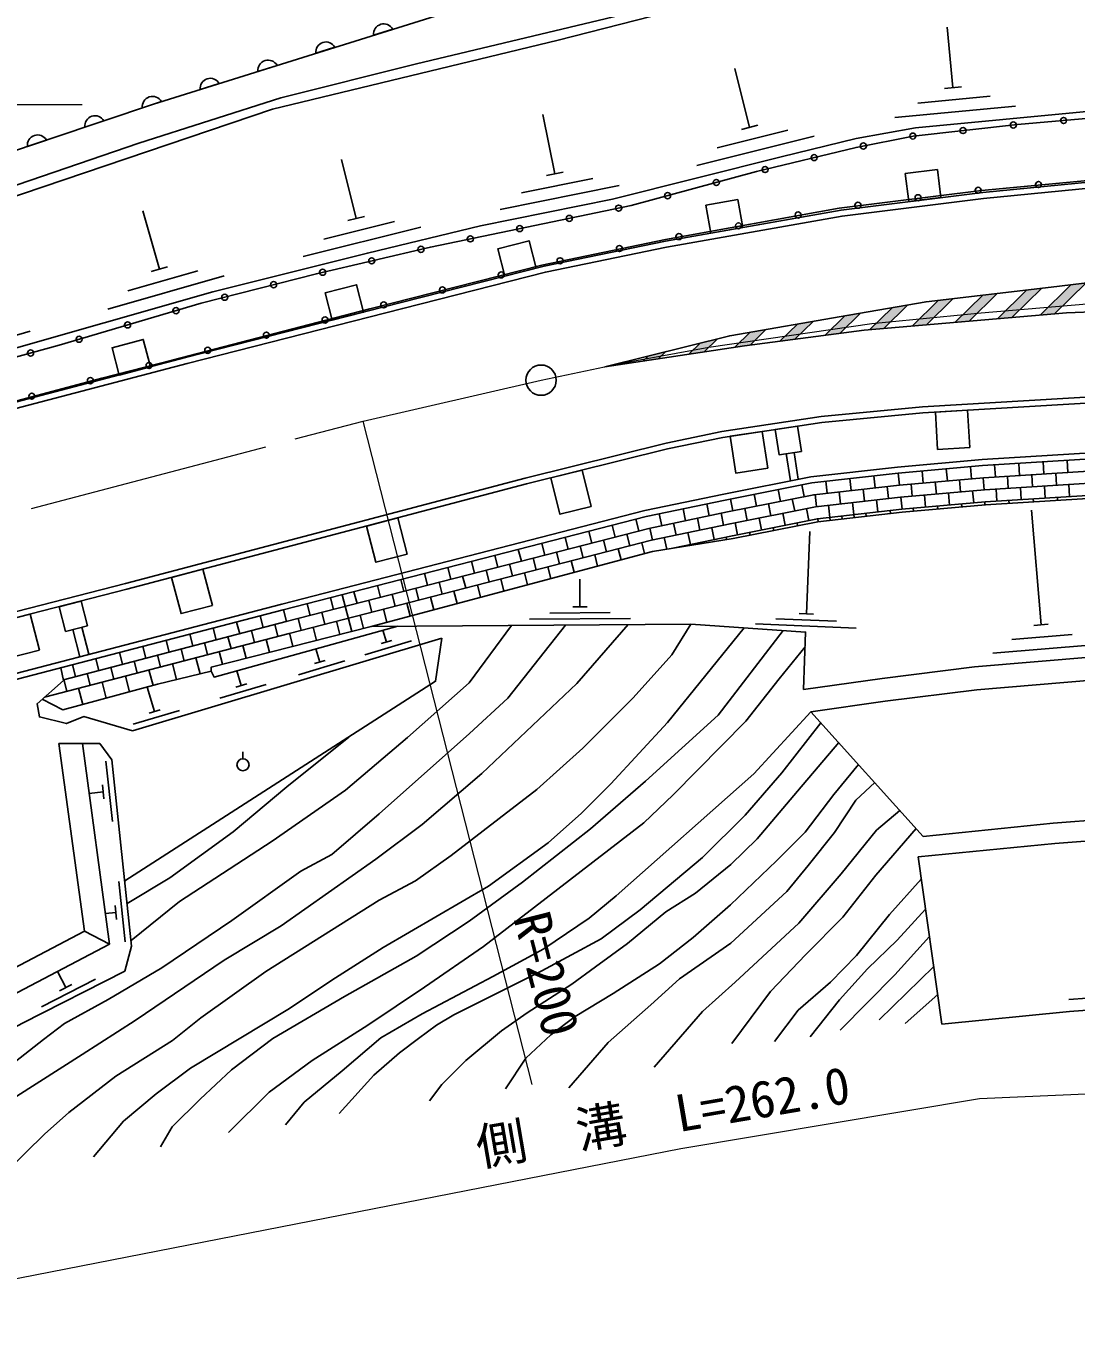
# Model space of a CAD drawing. Units: millimetres at full size, sheet at 1:1000; details may follow other scales. Extents: x 40000 to 680000, y 20000 to 380000.
# Drawn here: x 136492 to 188488, y 256551 to 320581 of the extents above; entities that cross this region are included whole.
import ezdxf
from ezdxf.enums import TextEntityAlignment as Align

# ---------------------------------------------------------------- set-up
doc = ezdxf.new("R2010")
doc.units = ezdxf.units.MM
doc.header["$LTSCALE"] = 1000
doc.linetypes.add('CHAIN', pattern=[18.5, 12, -1.5, 3.5, -1.5])
for name, color, linetype, lineweight in [('M-BGD', 7, 'Continuous', 25), ('M-BMK', 2, 'CHAIN', 13), ('M-BMK-SRVR', 3, 'Continuous', 25), ('M-STR-HTXT', 7, 'Continuous', 13), ('M-STR-STRC', 7, 'Continuous', 25)]:
    doc.layers.add(name, color=color, linetype=linetype, lineweight=lineweight)
doc.styles.add('ＭＳ ゴシック', font='')
doc.styles.get('ＭＳ ゴシック').set_extended_font_data('MS Gothic')

msp = doc.modelspace()

# ---------------------------------------------------------------- hatches: boundary and pattern name
at = {"layer": 'M-STR-STRC'}
for points in [[(186784, 307596), (186054, 307510), (184598, 306081), (185302, 306142)], [(188977, 307857), (188245, 307770), (186712, 306265), (187416, 306326)], [(180155, 306765), (179374, 306629), (178256, 305532), (178960, 305593)], [(182404, 307081), (181674, 306995), (180370, 305715), (181074, 305776)], [(184594, 307339), (183864, 307253), (182484, 305898), (183188, 305959)], [(177811, 306356), (177243, 306257), (177030, 306220), (176047, 305256), (176788, 305352)], [(173134, 305549), (172355, 305415), (171593, 304667), (172069, 304739), (172345, 304774)], [(175472, 305952), (174692, 305817), (173826, 304967), (174566, 305063)], [(170739, 305090), (169878, 304875), (169316, 304324), (170075, 304438)], [(168156, 304446), (167294, 304231), (167040, 303981), (167799, 304095)]]:
    msp.add_hatch(color=256, dxfattribs=at).paths.add_polyline_path(points)

# ---------------------------------------------------------------- linework, layer by layer
at = {"layer": 'M-BGD'}
for p, q in [((153707, 320121), (154652, 320417)), ((182388, 317523), (182103, 320509)), ((150845, 319223), (151790, 319519)), ((147982, 318325), (148927, 318621)), ((172323, 315555), (171593, 318465)), ((145120, 317427), (146065, 317723)), ((180653, 316755), (184237, 317096)), ((181970, 317483), (182806, 317563)), ((142261, 316518), (143200, 316833)), ((179516, 316043), (185488, 316613)), ((139416, 315564), (140356, 315879)), ((162680, 313254), (162086, 316195)), ((169706, 313661), (175525, 315122)), ((170724, 314535), (174215, 315411)), ((171916, 315453), (172731, 315657)), ((136572, 314610), (137512, 314925)), ((152846, 311046), (152120, 313957)), ((162269, 313171), (163092, 313338)), ((159977, 311484), (165858, 312672)), ((161035, 312310), (164563, 313023)), ((143103, 308538), (142279, 311422)), ((150225, 309156), (156047, 310607)), ((151244, 310028), (154737, 310899)), ((152438, 310944), (153253, 311147)), ((142699, 308422), (143507, 308653)), ((140548, 306559), (146317, 308208)), ((141537, 307466), (144999, 308455)), ((130933, 303811), (136702, 305460)), ((174340, 298053), (174135, 299402)), ((174733, 298132), (174531, 299462)), ((188084, 298472), (188046, 299071)), ((179737, 297839), (179671, 298435)), ((180919, 297944), (180866, 298542)), ((182115, 298051), (182061, 298649)), ((183310, 298158), (183257, 298755)), ((184491, 298247), (184453, 298846)), ((185688, 298322), (185651, 298921)), ((186886, 298397), (186848, 298996)), ((187522, 297836), (187485, 298435)), ((175025, 297272), (174907, 297860)), ((176159, 297440), (176093, 298037)), ((177352, 297573), (177286, 298169)), ((178545, 297706), (178478, 298302)), ((179207, 297176), (179141, 297772)), ((180375, 297293), (180322, 297891)), ((181570, 297400), (181517, 297998)), ((182766, 297507), (182712, 298104)), ((183929, 297610), (183892, 298210)), ((185127, 297686), (185089, 298285)), ((186325, 297761), (186287, 298360)), ((186961, 297200), (186923, 297798)), ((188159, 297275), (188121, 297873)), ((171495, 296566), (171377, 297155)), ((172671, 296802), (172554, 297390)), ((173848, 297037), (173730, 297625)), ((174554, 296566), (174436, 297154)), ((175629, 296778), (175563, 297374)), ((176822, 296910), (176756, 297507)), ((178015, 297043), (177948, 297640)), ((178677, 296513), (178611, 297110)), ((179870, 296646), (179804, 297242)), ((181026, 296749), (180973, 297347)), ((182221, 296856), (182168, 297453)), ((183417, 296962), (183363, 297560)), ((184566, 297050), (184528, 297648)), ((185763, 297125), (185726, 297723)), ((186371, 297014), (186362, 297162)), ((187569, 297089), (187560, 297237)), ((169150, 296080), (169027, 296667)), ((170324, 296325), (170202, 296912)), ((172201, 296096), (172083, 296684)), ((173377, 296331), (173260, 296919)), ((175260, 296095), (175142, 296684)), ((176309, 296100), (176226, 296844)), ((177501, 296233), (177418, 296977)), ((179290, 296432), (179274, 296580)), ((180442, 296548), (180428, 296696)), ((181637, 296655), (181624, 296802)), ((182832, 296761), (182819, 296909)), ((183976, 296863), (183967, 297011)), ((185174, 296939), (185164, 297087)), ((186750, 290923), (186275, 296608)), ((165670, 295273), (165521, 295854)), ((166833, 295572), (166683, 296153)), ((167975, 295835), (167852, 296422)), ((168685, 295370), (168562, 295957)), ((169859, 295615), (169737, 296202)), ((171034, 295860), (170912, 296447)), ((171730, 295390), (171612, 295978)), ((172907, 295625), (172789, 296213)), ((174083, 295860), (173966, 296448)), ((174701, 295832), (174672, 295978)), ((175712, 296034), (175696, 296181)), ((176905, 296167), (176888, 296314)), ((178097, 296300), (178081, 296447)), ((163346, 294675), (163197, 295257)), ((164508, 294974), (164359, 295555)), ((166401, 294841), (166251, 295422)), ((167510, 295125), (167387, 295712)), ((168217, 294675), (168097, 295247)), ((169394, 294905), (169272, 295492)), ((170569, 295150), (170447, 295737)), ((171184, 295143), (171157, 295272)), ((172347, 295362), (172318, 295507)), ((173524, 295597), (173495, 295743)), ((175133, 291465), (175311, 295547)), ((161022, 294078), (160872, 294659)), ((162184, 294377), (162034, 294958)), ((164077, 294244), (163927, 294825)), ((165239, 294543), (165089, 295124)), ((165960, 294148), (165820, 294692)), ((167119, 294458), (166982, 294991)), ((168810, 294768), (168807, 294782)), ((169997, 294955), (169982, 295027)), ((158697, 293480), (158548, 294061)), ((159859, 293779), (159710, 294360)), ((160590, 293347), (160441, 293928)), ((161752, 293646), (161603, 294227)), ((162914, 293945), (162765, 294526)), ((163641, 293529), (163495, 294094)), ((164800, 293839), (164658, 294393)), ((156373, 292882), (156223, 293463)), ((157535, 293181), (157386, 293762)), ((158266, 292750), (158116, 293331)), ((159428, 293048), (159278, 293629)), ((161322, 292911), (161171, 293497)), ((162481, 293220), (162333, 293795)), ((154048, 292285), (153899, 292866)), ((155211, 292584), (155061, 293165)), ((155941, 292152), (155792, 292733)), ((157103, 292451), (156954, 293032)), ((159003, 292292), (158847, 292899)), ((160162, 292601), (160009, 293198)), ((163925, 291823), (163916, 293190)), ((151724, 291687), (151575, 292268)), ((152623, 290602), (152156, 292418)), ((152886, 291986), (152737, 292567)), ((153617, 291554), (153467, 292135)), ((154779, 291853), (154630, 292434)), ((155524, 291364), (155360, 292002)), ((156684, 291673), (156522, 292301)), ((157843, 291983), (157684, 292600)), ((148240, 290787), (148089, 291368)), ((149400, 291089), (149250, 291670)), ((150562, 291388), (150412, 291969)), ((151292, 290957), (151143, 291538)), ((153204, 290750), (153036, 291405)), ((154365, 291054), (154198, 291704)), ((162427, 291512), (165427, 291533)), ((163575, 291820), (164275, 291825)), ((174783, 291480), (175483, 291450)), ((139267, 290807), (139609, 289467)), ((145918, 290182), (145767, 290763)), ((147079, 290485), (146928, 291065)), ((148972, 290358), (148821, 290939)), ((150130, 290658), (149981, 291239)), ((150878, 290158), (150711, 290807)), ((152041, 290454), (151873, 291106)), ((161430, 291205), (166430, 291240)), ((172609, 290975), (177604, 290756)), ((173621, 291231), (176618, 291100)), ((186401, 290894), (187098, 290952)), ((138815, 290692), (139157, 289350)), ((141775, 285680), (157087, 290270)), ((143595, 289577), (143444, 290157)), ((144757, 289879), (144605, 290460)), ((146650, 289753), (146499, 290333)), ((147811, 290055), (147660, 290636)), ((148558, 289567), (148392, 290207)), ((149715, 289862), (149549, 290508)), ((153281, 289442), (155579, 290131)), ((154076, 289994), (154612, 290155)), ((154344, 290074), (154170, 290655)), ((185305, 290200), (188294, 290450)), ((141273, 288971), (141122, 289552)), ((142434, 289274), (142283, 289855)), ((143166, 288845), (143015, 289425)), ((144327, 289147), (144176, 289728)), ((145489, 289450), (145337, 290031)), ((146232, 288975), (146069, 289601)), ((147395, 289271), (147230, 289904)), ((151047, 289086), (150852, 289736)), ((184358, 289519), (189341, 289935)), ((138951, 288366), (138799, 288947)), ((140112, 288669), (139961, 289249)), ((140844, 288240), (140692, 288820)), ((142005, 288542), (141854, 289123)), ((143951, 288212), (143747, 288996)), ((145117, 288497), (144908, 289299)), ((149983, 288454), (152282, 289143)), ((150779, 289005), (151315, 289166)), ((138521, 287634), (138370, 288215)), ((139683, 287937), (139531, 288518)), ((141628, 287610), (141424, 288391)), ((142787, 287921), (142586, 288694)), ((147157, 287920), (146937, 288652)), ((139310, 286987), (139102, 287786)), ((140469, 287299), (140263, 288088)), ((142868, 286634), (142504, 287846)), ((146093, 287288), (148392, 287977)), ((146888, 287839), (147425, 288000)), ((141804, 286002), (144103, 286691)), ((142599, 286553), (143136, 286714)), ((175359, 286622), (180923, 280451)), ((138128, 285057), (139288, 285059)), ((147240, 284300), (147240, 284639)), ((140774, 281196), (140459, 284179)), ((140318, 282656), (139625, 282583)), ((140355, 282308), (140281, 283004)), ((181844, 271159), (180667, 279445)), ((141404, 275229), (141089, 278212)), ((140948, 276689), (140434, 276635)), ((140985, 276341), (140911, 277037)), ((140640, 275119), (139392, 275762)), ((138463, 272968), (138059, 273763)), ((178738, 271364), (181440, 274002)), ((137263, 272020), (139936, 273381)), ((138151, 272809), (138775, 273127)), ((188130, 272376), (195609, 272935)), ((181636, 272619), (180023, 271196))]:
    msp.add_line(p, q, dxfattribs=at)
for points in [[(199116, 328995), (191483, 328236), (185120, 327474), (177101, 326365), (170981, 325008), (161242, 322484), (142817, 316705), (119928, 309028), (108596, 305238), (107903, 305024)], [(116922, 304853), (116914, 305392), (119908, 307174), (142083, 314769), (149120, 317026), (155835, 318699), (165935, 321103), (169858, 322067), (176493, 323302), (186109, 324905), (197904, 327068), (201771, 327384), (204388, 327103), (204376, 326777)], [(233722, 316216), (233905, 317748), (232260, 318507), (230563, 318895), (222039, 321774), (211421, 325091), (206487, 326395), (204418, 326775), (201564, 326880), (198397, 326628), (195230, 326144), (187349, 324696), (169766, 321635), (162849, 319879), (148695, 316457), (119742, 306661), (117046, 304903), (112486, 303047), (105336, 298423), (104644, 297797), (104852, 296906)], [(104852, 296906), (117944, 300040), (129706, 302837), (145743, 307420), (153405, 309330), (159005, 310676), (165527, 311993), (173891, 314093), (177597, 315004), (180539, 315538), (193845, 316807), (200877, 317309), (202783, 317225)], [(105207, 296474), (113278, 298506), (122103, 300674), (128524, 302132), (138148, 304777), (145168, 306847), (150878, 308310), (156523, 309627), (166454, 311684), (172670, 313366), (177594, 314562), (180421, 315128), (185582, 315695), (193874, 316424), (206556, 317221), (214163, 317423), (223432, 317182), (229130, 316817), (236468, 315396), (250024, 313095), (251831, 312572), (254872, 312687), (260581, 313986), (267113, 315972)], [(104108, 293577), (144401, 304156), (155076, 306881), (162146, 308683), (168158, 309921), (176852, 311463), (183874, 312335), (190110, 312938), (196674, 313337), (202520, 313573), (211278, 313524), (222137, 313175), (233495, 312330), (240586, 311466), (253065, 309246)], [(104184, 293287), (144477, 303866), (155151, 306590), (162214, 308390), (168214, 309627), (176897, 311166), (183907, 312036), (190133, 312639), (196689, 313037), (202525, 313273), (211272, 313224), (222121, 312876), (233466, 312031), (240542, 311169), (253013, 308951)], [(109009, 284627), (120719, 287568), (128838, 289750), (135448, 291442), (141422, 292979), (161210, 298191), (168198, 299925), (170951, 300502), (175866, 301249), (180875, 301718), (191445, 302349), (201691, 302779), (209677, 302651), (219653, 302175), (229411, 301159), (241350, 299251), (250249, 297139)], [(109082, 284336), (120794, 287277), (128914, 289460), (135523, 291152), (141498, 292689), (161285, 297900), (168265, 299632), (171004, 300206), (175902, 300951), (180898, 301419), (191460, 302049), (201694, 302479), (209667, 302351), (219630, 301876), (229372, 300861), (241292, 298956), (250180, 296847)], [(66743, 270918), (110177, 282006), (128633, 286607), (149158, 291956), (167133, 296579), (171054, 297396), (175360, 298257), (179648, 298734), (183831, 299108), (193759, 299729), (198349, 299900), (208453, 299772), (216747, 299585), (223355, 299083), (230266, 298227), (242199, 296138), (252670, 293548), (262033, 290559), (272897, 286381), (286023, 280739), (297765, 274514), (305853, 269663), (312164, 265381)], [(66817, 270628), (110250, 281715), (128707, 286317), (149233, 291666), (167201, 296286), (171115, 297102), (175406, 297960), (179677, 298436), (183854, 298809), (193774, 299430), (198352, 299600), (208447, 299472), (216732, 299285), (223325, 298785), (230222, 297931), (242137, 295844), (252588, 293259), (261933, 290276), (272784, 286103), (285893, 280468), (297618, 274253), (305692, 269410), (311995, 265133)], [(137417, 287346), (149534, 290504), (167473, 295117), (171355, 295927), (175591, 296773), (179797, 297242), (183944, 297612), (193834, 298231), (198367, 298400), (208426, 298273), (216673, 298086), (223206, 297590), (230044, 296743), (241889, 294669), (252261, 292104), (261535, 289143), (272332, 284992), (285374, 279385), (297028, 273207), (305046, 268398), (311118, 264278)], [(138348, 288209), (149383, 291085), (167337, 295702), (171235, 296514), (175498, 297367), (179737, 297839), (183899, 298210), (193804, 298830), (198360, 299000), (208437, 298873), (216702, 298686), (223265, 298187), (230133, 297337), (242013, 295257), (252425, 292682), (261734, 289710), (272558, 285547), (285634, 279926), (297323, 273730), (305369, 268904), (311455, 264774)], [(168519, 294722), (171475, 295339), (175683, 296180), (179857, 296645), (183990, 297014), (193864, 297632), (198374, 297799), (208416, 297673), (216643, 297487), (223146, 296993), (229956, 296150), (241765, 294082), (252098, 291526), (261336, 288577), (272105, 284436), (285115, 278843), (296732, 272684), (304723, 267893), (310782, 263781)], [(153595, 290849), (167520, 294565), (171504, 295193), (175706, 296033), (179872, 296497), (184001, 296866), (193871, 297484), (198376, 297651), (208413, 297524), (216636, 297339), (223131, 296845), (230100, 295974), (241694, 293660), (250363, 291364)], [(128338, 262661), (130260, 264730), (132209, 266356), (134575, 268224), (137363, 270394), (138412, 271187), (140563, 272370), (143224, 273942), (146683, 276284), (150101, 278733), (151634, 279553), (153977, 281573), (158456, 285541), (160351, 287288), (163204, 290917)], [(131263, 263078), (132610, 264686), (134726, 266663), (136045, 267583), (139274, 269648), (141896, 271344), (146306, 274331), (149132, 276019), (153821, 279321), (156106, 281048), (159068, 283565), (163765, 288019), (166303, 290940)], [(169420, 290962), (168469, 289444), (166564, 287318), (164070, 284822), (161784, 282768), (159918, 281333), (157556, 279507), (155778, 278252), (153990, 277300), (148371, 273762), (145162, 271473), (143752, 270352), (140943, 268575), (138620, 266788), (137407, 265705), (135554, 263879)], [(137295, 287239), (138318, 286721), (143012, 287982), (145671, 288633), (145671, 288832), (153595, 290849), (169420, 290962), (175094, 290566), (174986, 287719)], [(139847, 264583), (141334, 266357), (142939, 267701), (144649, 268979), (149540, 271937), (151635, 273326), (154187, 274944), (159394, 277992), (162356, 280128), (163997, 281600), (165457, 283047), (168251, 286089), (172052, 290778)], [(160530, 290898), (158435, 288048), (155390, 285345), (152320, 282739), (148683, 280222), (144104, 277227), (141699, 275292)], [(145671, 288633), (145807, 288339), (154904, 290858)], [(157087, 290270), (156779, 288133), (141387, 278251)], [(173978, 290644), (170766, 286452), (167167, 283185), (164446, 280834), (161081, 278178), (158440, 276247), (155812, 274522), (152266, 272523), (148724, 270447), (146677, 268898), (145115, 267450), (143730, 266066), (143151, 265084)], [(146516, 265792), (148544, 267788), (150669, 269349), (153423, 271103), (156224, 272986), (159144, 275004), (167087, 281131), (168537, 282510), (172140, 286159), (173788, 288246), (175066, 289833)], [(174986, 287719), (178882, 288276), (183452, 288841), (189367, 289335), (196356, 289807), (203032, 289885), (209244, 289898), (215997, 289652), (223295, 288861), (231177, 288005), (237931, 286696), (244296, 285478), (259177, 281356), (268426, 278013), (274568, 275703), (285127, 270878), (292898, 266723), (299406, 262978), (302568, 260808)], [(138219, 288796), (138356, 288174), (137047, 287021), (137165, 286367), (138501, 286039), (139356, 286382), (141775, 285680)], [(175359, 286622), (179032, 287147), (183569, 287709), (189453, 288200), (196401, 288669), (203040, 288747), (209225, 288760), (215915, 288516), (223172, 287730), (231007, 286879), (237716, 285579), (244037, 284368), (258831, 280271), (268032, 276945), (274131, 274652), (284622, 269857), (292346, 265728), (298799, 262014), (301439, 260202)], [(149346, 266172), (150274, 267295), (152150, 268848), (154067, 270473), (156109, 271664), (159609, 273522), (162133, 274884), (164380, 276408), (165711, 277505), (172532, 283542), (175359, 286622)], [(175851, 286077), (173925, 283598), (172097, 281506), (169985, 279412), (166905, 276811), (164969, 275382), (162037, 273800), (157676, 271619), (156814, 271099), (155925, 270445), (154988, 269734), (153723, 268627), (152001, 266733)], [(112397, 272535), (112347, 271911), (112696, 270167), (113439, 268214), (114796, 265465), (116351, 263554), (118811, 261463), (129861, 267740), (136322, 271205), (141385, 273782), (141729, 275011), (140754, 284240), (140147, 285050), (139288, 285059)], [(119262, 265188), (139392, 275762), (138128, 285057)], [(119797, 264170), (140640, 275119), (139288, 285059)], [(141505, 277127), (143627, 278396), (146763, 280679), (149417, 282900), (152475, 285369)], [(156479, 267359), (157082, 268176), (158268, 269360), (160042, 270820), (161318, 271711), (163520, 273139), (164689, 273993), (166271, 275143), (168174, 276709), (169639, 277636), (171389, 279057), (172700, 280339), (174689, 282699), (176736, 285095)], [(177708, 284017), (176492, 282522), (175081, 280665), (173662, 279238), (171376, 277066), (169527, 275440), (167860, 274149), (165567, 272676), (163693, 271529), (162476, 270624), (161245, 269475), (160231, 267947)], [(163369, 268001), (165316, 270245), (167426, 272111), (168859, 273395), (171388, 275166), (174166, 277728), (175221, 279012), (176519, 280647), (177587, 282243), (178517, 283120)], [(179764, 281736), (178602, 280756), (176857, 278606), (174767, 276157), (171601, 273235), (169988, 271786), (167605, 269033)], [(180923, 280451), (187350, 281110), (192536, 281498), (198254, 281661), (205549, 281648), (211755, 281573), (219432, 281047), (226092, 280296), (233738, 279193), (243040, 277227), (250186, 275402), (260420, 272309), (272524, 267688), (274031, 267029), (275522, 265997), (291210, 261550), (297409, 259826)], [(171443, 270204), (173350, 272774), (175110, 274606), (176936, 276455), (178580, 278530), (180568, 280844)], [(180667, 279445), (187439, 280106), (192588, 280492), (198267, 280653), (205542, 280640), (211714, 280566), (219341, 280043), (225964, 279296), (233561, 278201), (242811, 276245), (249915, 274430), (260094, 271355), (271932, 266835)], [(180824, 278336), (179254, 276592), (177621, 274549), (176322, 273238), (174721, 271848), (173562, 270289)], [(175321, 270531), (176765, 272364), (178156, 273891), (179634, 275317), (181036, 276846)], [(181228, 275493), (179517, 273597), (176799, 270859)], [(181844, 271159), (188158, 271776), (193019, 272140), (198379, 272293), (205483, 272280), (211378, 272208), (218587, 271715), (224898, 271002), (226506, 270771), (256190, 269056), (273476, 266617), (275522, 265997)]]:
    msp.add_lwpolyline(points, dxfattribs=at)
for points in [[(180202, 311879), (181789, 312076), (181617, 313465), (180029, 313268)], [(170404, 310320), (171980, 310599), (171735, 311978), (170160, 311698)], [(160204, 308188), (161755, 308583), (161409, 309940), (159859, 309544)], [(151658, 306008), (153208, 306404), (152862, 307761), (151311, 307365)], [(141115, 303293), (142663, 303700), (142307, 305054), (140760, 304647)], [(183226, 299706), (183115, 301551), (181518, 301456), (181628, 299611)], [(173225, 298675), (172947, 300502), (171366, 300261), (171643, 298434)], [(173589, 300599), (174697, 300768), (174887, 299516), (173779, 299348)], [(164482, 296789), (164036, 298583), (162483, 298198), (162929, 296404)], [(155371, 294431), (154900, 296219), (153353, 295811), (153824, 294024)], [(145724, 291891), (145254, 293678), (143706, 293270), (144177, 291483)], [(138141, 291825), (139226, 292104), (139541, 290879), (138456, 290599)], [(137171, 289668), (136711, 291458), (135162, 291059), (135622, 289269)]]:
    msp.add_lwpolyline(points, close=True, dxfattribs=at)
for centre, radius in [((185374, 315672), 150), ((187864, 315895), 150), ((180404, 315124), 150), ((182889, 315399), 150), ((177953, 314633), 150), ((175520, 314058), 150), ((173091, 313468), 150), ((170675, 312826), 150), ((183639, 312445), 150), ((186626, 312726), 150), ((168262, 312173), 150), ((177685, 311701), 150), ((180662, 312073), 150), ((163392, 311050), 150), ((165840, 311557), 150), ((174725, 311217), 150), ((160944, 310543), 150), ((171773, 310682), 150), ((158496, 310036), 150), ((168821, 310147), 150), ((156050, 309517), 150), ((165879, 309557), 150), ((153615, 308949), 150), ((162942, 308950), 150), ((151181, 308381), 150), ((160024, 308250), 150), ((148757, 307767), 150), ((157117, 307509), 150), ((146336, 307146), 150), ((154210, 306768), 150), ((143926, 306481), 150), ((151305, 306018), 150), ((141528, 305774), 150), ((139130, 305067), 150), ((148401, 305268), 150), ((136725, 304386), 150), ((145496, 304518), 150), ((142592, 303766), 150), ((139687, 303015), 150), ((136787, 302247), 150), ((147240, 284000), 300)]:
    msp.add_circle(centre, radius, dxfattribs=at)
for centre, start, end in [((154209, 320176), 28.58668, 186.24487), ((151347, 319278), 28.58668, 186.24487), ((148484, 318380), 28.58668, 186.24487), ((145622, 317482), 28.58668, 186.24487), ((142762, 316583), 29.71233, 187.37052), ((139917, 315629), 29.71233, 187.37052), ((137073, 314675), 29.71233, 187.37052)]:
    msp.add_arc(centre, 505, start, end, dxfattribs=at)
at = {"layer": 'M-BMK'}
msp.add_lwpolyline([(65205, 277870), (153195, 301013), (161998, 303040), (166082, 303891), (170312, 304666), (174274, 305247), (178368, 305843), (183794, 306378), (189014, 306817)], dxfattribs=at)
at = {"layer": 'M-BMK-SRVR'}
msp.add_circle((161998, 303040), 750, dxfattribs=at)
msp.add_circle((161998, 303040), 750, dxfattribs=at)
at = {"layer": 'M-STR-HTXT'}
msp.add_line((161560, 268165), (153195, 301013), dxfattribs=at)
for points in [[(106398, 305706), (109294, 316691), (139273, 316691)], [(72249, 246087), (168912, 265005), (183696, 267479), (196496, 268032), (217687, 267478), (232702, 265756), (242506, 263339), (296368, 242853)]]:
    msp.add_lwpolyline(points, dxfattribs=at)
at = {"layer": 'M-STR-STRC'}
for p, q in [((190297, 313049), (183809, 312437)), ((183809, 312437), (176757, 311556)), ((176757, 311556), (168160, 309999)), ((168160, 309999), (162040, 308735)), ((162040, 308735), (153529, 306565)), ((184598, 306081), (186054, 307510)), ((185302, 306142), (186784, 307596)), ((186712, 306265), (188245, 307770)), ((187416, 306326), (188977, 307857)), ((178960, 305593), (180155, 306765)), ((180370, 305715), (181674, 306995)), ((181074, 305776), (182404, 307081)), ((182484, 305898), (183864, 307253)), ((183188, 305959), (184594, 307339)), ((153529, 306565), (143741, 304030)), ((176047, 305256), (177030, 306220)), ((176788, 305352), (177811, 306356)), ((178256, 305532), (179374, 306629)), ((172345, 304774), (173134, 305549)), ((173826, 304967), (174692, 305817)), ((174566, 305063), (175472, 305952)), ((169316, 304324), (169878, 304875)), ((170075, 304438), (170739, 305090)), ((171593, 304667), (172355, 305415)), ((167040, 303981), (167294, 304231)), ((167799, 304095), (168156, 304446)), ((143741, 304030), (140250, 303132)), ((140250, 303132), (134242, 301542))]:
    msp.add_line(p, q, dxfattribs=at)
msp.add_lwpolyline([(196512, 306710), (188005, 306377), (178000, 305509), (172069, 304739), (165154, 303697), (171340, 305240), (177243, 306257), (181061, 306923), (187250, 307651), (190932, 308090)], dxfattribs=at)

# ---------------------------------------------------------------- texts
at = {"layer": 'M-STR-HTXT', "style": 'ＭＳ ゴシック'}
for s, rotation, p in [('R=200', 284.287, (160854, 273283)), ('側\u3000溝\u3000L=262.0', 9.714, (168276, 265158))]:
    msp.add_text(s, height=1833, rotation=rotation, dxfattribs=at).set_placement(p, align=Align.BOTTOM_CENTER)

doc.saveas('drawing.dxf')
